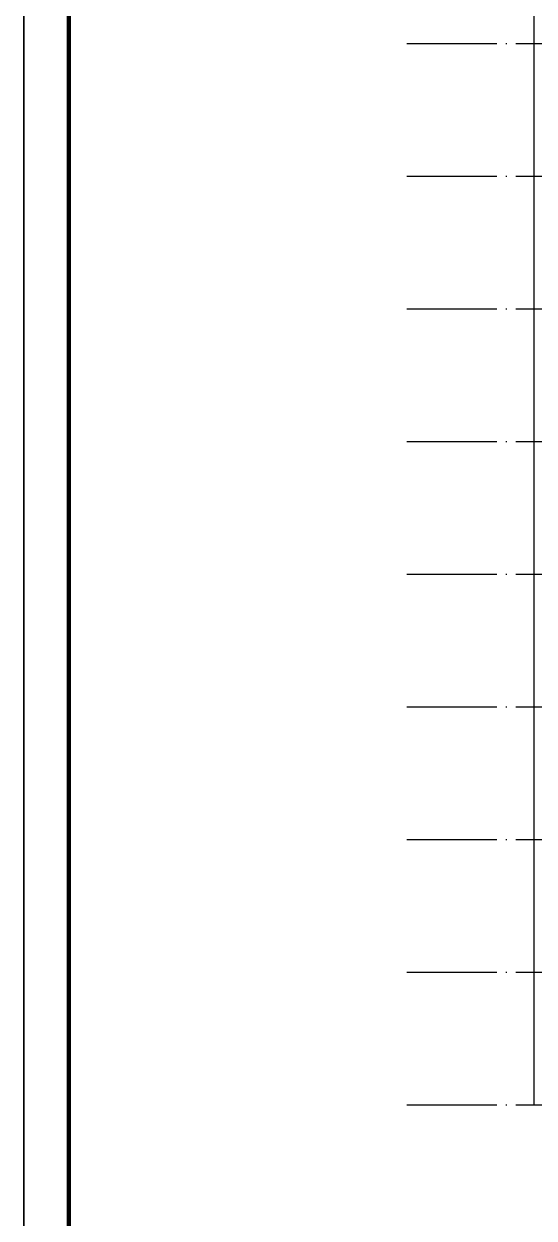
# Model space of a CAD drawing. Extents: x -12446 to 284554, y -295110 to 165007.
# Drawn here: x 46954 to 58300, y -243169 to -216619 of the extents above; entities that cross this region are included whole.
import ezdxf

# ---------------------------------------------------------------- set-up
doc = ezdxf.new("R2010")
doc.units = 0
doc.header["$LTSCALE"] = 1000
doc.linetypes.add('AX-14-E$0$DOTE', pattern=[2.42, 2, -0.2, 0.02, -0.2])
doc.layers.get('0').update_dxf_attribs({"linetype": 'CONTINUOUS'})
for name, color, linetype in [('A-Anno-Note', 241, 'CONTINUOUS'), ('AX-14-E$0$A-Detl-Thin', 131, 'CONTINUOUS'), ('AX-14-E$0$AX-31-B01$0$A-Grid-Iden', 11, 'CONTINUOUS'), ('AX-31-B01$0$A-Grid-Iden', 11, 'CONTINUOUS')]:
    doc.layers.add(name, color=color, linetype=linetype)
doc.layers.add('AX-14-E$0$A-Grid', color=222, linetype='AX-14-E$0$DOTE', plot=False)

# ---------------------------------------------------------------- blocks, each defined once
blk = doc.blocks.new('*U192')
at = {"color": 4, "const_width": 1}
blk.add_lwpolyline([(-1016, 0), (0, 0), (0, 574), (-1016, 574)], close=True, dxfattribs=at)
blk = doc.blocks.new('*U400')
at = {"color": 4}
blk.add_lwpolyline([(-1041, -10), (10, -10), (10, 584), (-1041, 584)], close=True, dxfattribs=at)
at = {"color": 4, "const_width": 1}
blk.add_lwpolyline([(-1016, 0), (0, 0), (0, 574), (-1016, 574)], close=True, dxfattribs=at)
blk = doc.blocks.new('AX-14-E$0$A$C7DED0338')
at = {"layer": 'AX-14-E$0$A-Detl-Thin'}
blk.add_line((0, 765), (0, 3715), dxfattribs=at)
blk = doc.blocks.new('AX-14-E')
at = {"layer": 'AX-14-E$0$A-Grid'}
for p, q in [((55473, -217054), (94521, -217054)), ((55473, -220004), (94521, -220004)), ((55473, -225904), (94521, -225904)), ((55473, -228854), (94521, -228854)), ((55473, -231804), (94521, -231804))]:
    blk.add_line(p, q, dxfattribs=at)
at = {"layer": 'AX-14-E$0$A-Detl-Thin'}
blk.add_blockref('AX-14-E$0$A$C7DED0338', (58299, -241419), dxfattribs=at)
at = {"layer": 'AX-14-E$0$AX-31-B01$0$A-Grid-Iden', "linetype": 'ByBlock', "xscale": 100, "yscale": 100, "zscale": 100, "rotation": 270}
blk.add_blockref('*U400', (-11446, -294110), dxfattribs=at)
at = {"layer": 'AX-14-E$0$A-Grid'}
blk.add_line((55473, -240654), (94521, -240654), dxfattribs=at)
at = {"layer": 'AX-14-E$0$A-Detl-Thin'}
blk.add_blockref('AX-14-E$0$A$C7DED0338', (58299, -238469), dxfattribs=at)
at = {"layer": 'AX-14-E$0$A-Grid'}
blk.add_line((55473, -237704), (94521, -237704), dxfattribs=at)
at = {"layer": 'AX-14-E$0$A-Detl-Thin'}
blk.add_blockref('AX-14-E$0$A$C7DED0338', (58299, -235519), dxfattribs=at)
at = {"layer": 'AX-14-E$0$A-Grid'}
blk.add_line((55473, -234754), (94521, -234754), dxfattribs=at)
at = {"layer": 'AX-14-E$0$A-Detl-Thin'}
blk.add_blockref('AX-14-E$0$A$C7DED0338', (58299, -232569), dxfattribs=at)
blk.add_blockref('AX-14-E$0$A$C7DED0338', (58299, -229619), dxfattribs=at)
blk.add_blockref('AX-14-E$0$A$C7DED0338', (58299, -226669), dxfattribs=at)
blk.add_blockref('AX-14-E$0$A$C7DED0338', (58299, -223719), dxfattribs=at)
at = {"layer": 'AX-14-E$0$A-Grid'}
blk.add_line((55473, -222954), (94521, -222954), dxfattribs=at)
at = {"layer": 'AX-14-E$0$A-Detl-Thin'}
blk.add_blockref('AX-14-E$0$A$C7DED0338', (58299, -220769), dxfattribs=at)
at = {"layer": 'AX-14-E$0$AX-31-B01$0$A-Grid-Iden', "linetype": 'ByBlock', "xscale": 100, "yscale": 100, "zscale": 100, "rotation": 270}
blk.add_blockref('*U400', (47954, -294110), dxfattribs=at)
at = {"layer": 'AX-14-E$0$A-Detl-Thin'}
blk.add_blockref('AX-14-E$0$A$C7DED0338', (58299, -217819), dxfattribs=at)

msp = doc.modelspace()

# ---------------------------------------------------------------- block references
at = {"layer": 'AX-31-B01$0$A-Grid-Iden', "linetype": 'ByBlock', "xscale": 100, "yscale": 100, "zscale": 100, "rotation": 270}
msp.add_blockref('*U192', (47954, -294110), dxfattribs=at)

# ---------------------------------------------------------------- next in the draw order: block references
at = {"layer": 'A-Anno-Note'}
msp.add_blockref('AX-14-E', (0, 0), dxfattribs=at)

doc.saveas('drawing.dxf')
